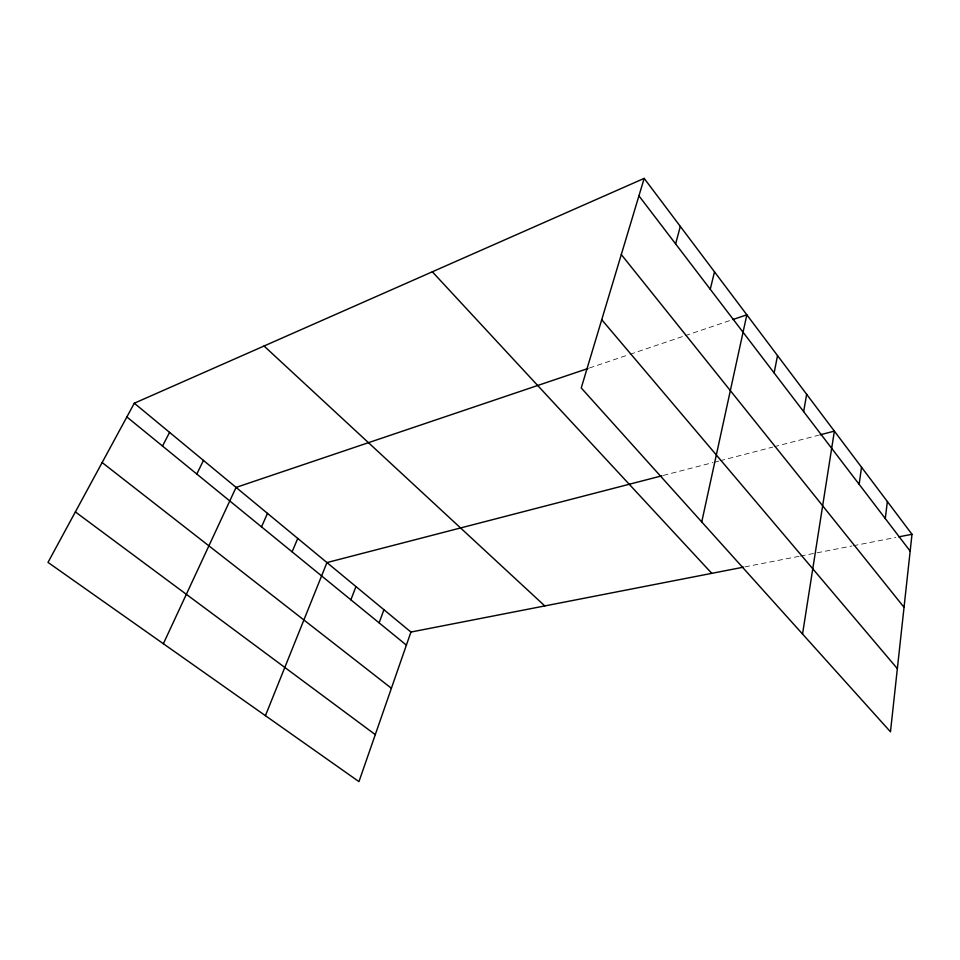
<?xml version="1.0" encoding="UTF-8"?>
<svg xmlns="http://www.w3.org/2000/svg" width="960" height="960" viewBox="0 0 960 960"><rect width="100%" height="100%" fill="white"/><g stroke="black" fill="none" stroke-linecap="round" stroke-linejoin="round"><path stroke-width="0.72" stroke-dasharray="4.8 3.6" d="M589.392 368.016L628.668 354.756M630.06 354.276L683.796 336.12M685.212 335.652L731.448 320.028M663.336 475.428L713.016 462.564M714.432 462.192L718.692 461.1M720.108 460.728L772.74 447.096M774.168 446.724L818.592 435.216M744.888 566.892L799.044 556.32M800.52 556.032L851.856 546.012M853.32 545.736L895.86 537.432"/><path stroke-width="1.44" d="M912 534.288L890.472 731.808L581.244 387.948L644.172 178.38L912 534.288L898.8 536.856M885.276 518.544L887.376 501.552M859.14 484.308L861.528 467.208M802.536 634.02L834.372 431.124L820.032 434.844M803.64 411.6L806.664 394.308M774.132 372.96L777.528 355.596M701.748 521.952L746.844 314.82L732.852 319.548M710.256 289.284L714.492 271.824M675.612 243.888L680.316 226.416M743.448 567.168L410.928 632.052L358.956 781.62L48 562.392L134.316 403.212L644.172 178.38M379.128 622.872L383.928 609.708M350.88 599.82L355.956 586.572M265.428 715.668L326.952 562.572L661.92 475.8M292.104 551.844L297.756 538.428M261.516 526.872L267.492 513.384M163.368 643.716L236.076 487.404L587.988 368.496M196.8 474.048L203.46 460.416M162.516 446.064L169.572 432.372M75.372 511.92L375.288 734.628M102.144 462.54L391.392 688.26M126.864 416.952L406.38 645.12M134.316 403.212L410.928 632.052M264.048 346.008L544.788 605.928M432.336 271.8L711.78 573.348M601.74 319.704L897.348 668.64M621.3 254.568L904.032 607.32M638.928 195.84L910.164 551.148"/></g></svg>
